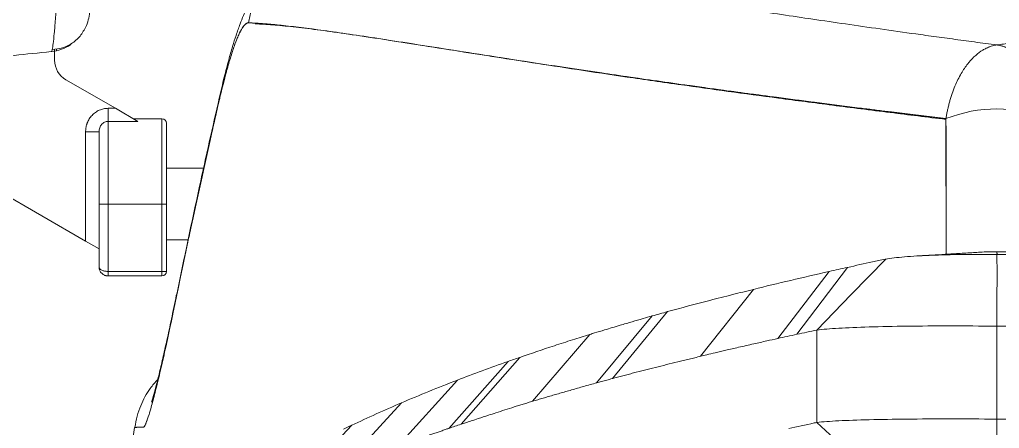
# Model space of a CAD drawing. Header units: millimetres. Extents: x 744 to 5705, y 930 to 4879.
# Drawn here: x 5261.4 to 5479.7, y 3681.6 to 3772.6 of the extents above; entities that cross this region are included whole.
import ezdxf

# ---------------------------------------------------------------- set-up
doc = ezdxf.new("R2010")
doc.units = ezdxf.units.MM
doc.header["$MEASUREMENT"] = 0

msp = doc.modelspace()

# ---------------------------------------------------------------- linework, layer by layer
at = {"color": 7, "linetype": 'Continuous', "lineweight": 15, "true_color": 0xffffff}
for p, q in [((5269.25, 3765.57), (5269.25, 3766.02)), ((5269.25, 3765.59), (5269.65, 3765.66)), ((5269.25, 3763.54), (5269.25, 3765.57)), ((5269.65, 3766.09), (5269.65, 3765.66)), ((5282.79, 3752.85), (5271.75, 3759.21)), ((5281.15, 3749.94), (5281.15, 3752.85)), ((5282.79, 3752.85), (5281.15, 3752.85)), ((5282.79, 3752.85), (5287.82, 3749.94)), ((5230.55, 3749.6), (5276.15, 3723.28)), ((5281.15, 3731.54), (5281.15, 3749.94)), ((5281.15, 3749.94), (5287.82, 3749.94)), ((5293.15, 3750.54), (5286.77, 3750.54)), ((5294.15, 3731.54), (5294.15, 3749.54)), ((5467.79, 3750.55), (5467.86, 3720.36)), ((5276.15, 3747.63), (5279.15, 3747.63)), ((5276.15, 3723.28), (5276.15, 3747.63)), ((5279.15, 3747.63), (5279.15, 3731.54)), ((5302.43, 3739.54), (5294.15, 3739.54)), ((5279.15, 3717.54), (5279.15, 3731.54)), ((5279.15, 3731.54), (5281.15, 3731.54)), ((5281.15, 3716.54), (5281.15, 3731.54)), ((5281.15, 3731.54), (5293.15, 3731.54)), ((5293.15, 3716.54), (5293.15, 3731.54)), ((5294.15, 3731.54), (5293.15, 3731.54)), ((5294.15, 3731.54), (5294.15, 3716.54)), ((5276.15, 3723.28), (5279.15, 3721.54)), ((5294.15, 3723.54), (5299, 3723.54)), ((5434.57, 3702.55), (5445.89, 3717.45)), ((5281.15, 3716.54), (5293.15, 3716.54)), ((5281.15, 3715.54), (5281.15, 3716.54)), ((5293.15, 3715.54), (5281.15, 3715.54)), ((5293.15, 3715.54), (5293.15, 3716.54)), ((5293.15, 3716.54), (5294.15, 3716.54)), ((5430.33, 3701.62), (5441.74, 3716.53)), ((5413.13, 3697.65), (5424.92, 3712.55)), ((5296.36, 3711.15), (5296.51, 3711.77)), ((5389.98, 3691.74), (5402.36, 3706.63)), ((5393.48, 3692.69), (5405.78, 3707.59)), ((5375.72, 3687.64), (5388.46, 3702.53)), ((5359.79, 3682.53), (5372.89, 3697.42)), ((5357.08, 3681.62), (5370.24, 3696.51)), ((5345.54, 3677.47), (5358.96, 3692.35)), ((5332.83, 3672.41), (5346.51, 3687.29)), ((5321.53, 3667.43), (5335.43, 3682.3))]:
    msp.add_line(p, q, dxfattribs=at)
at = {"color": 8, "linetype": 'Continuous', "lineweight": 15, "true_color": 0x808080}
for p, q in [((5305.56, 3753.13), (5305.92, 3755.14)), ((5293.15, 3731.54), (5293.15, 3750.54)), ((5296.18, 3709.97), (5296.36, 3711.15))]:
    msp.add_line(p, q, dxfattribs=at)
at = {"color": 7, "linetype": 'Continuous', "lineweight": 15, "true_color": 0xffffff}
msp.add_lwpolyline([(5439.05, 3703.5), (5446.7, 3711.39), (5454.36, 3719.28)], dxfattribs=at)
for centre, radius, start, end in [((5332.19, 3769.01), 19.96, 90.1163, 171.7331), ((5267.55, 3774.92), 9.5, 337.3519, 358.5), ((5267.55, 3774.92), 9.5, 275.7739, 303.7698), ((5274.25, 3763.54), 5, 180, 240), ((5479.15, 3722.02), 30.71, 68.2868, 111.7132), ((5293.15, 3749.54), 1, 0, 90), ((5293.15, 3716.54), 1, 270, 0)]:
    msp.add_arc(centre, radius, start, end, dxfattribs=at)
at = {"color": 8, "linetype": 'Continuous', "lineweight": 15, "true_color": 0x808080}
for points, knots in [([(5268.71, 3765.93), (5268.79, 3766.32), (5268.93, 3767.1), (5269.17, 3769.39), (5269.43, 3772.5), (5269.7, 3776.49), (5269.99, 3781.36), (5270.28, 3787.03), (5270.49, 3791.52), (5270.6, 3793.78)], [0, 0, 0, 0, 0.1431547, 0.2866588, 0.4298423, 0.5721386, 0.7141694, 0.8565674, 1, 1, 1, 1]), ([(5313.92, 3771.66), (5315.17, 3771.59), (5317.68, 3771.46), (5322.29, 3771), (5327.59, 3770.36), (5333.73, 3769.51), (5340.79, 3768.46), (5348.92, 3767.2), (5357.55, 3765.83), (5366.49, 3764.42), (5375.55, 3763.01), (5385.55, 3761.48), (5396.57, 3759.83), (5407.85, 3758.21), (5419.19, 3756.63), (5430.39, 3755.12), (5442.43, 3753.54), (5454.83, 3751.97), (5463.61, 3750.89), (5467.79, 3750.38)], [0, 0, 0, 0, 0.071213, 0.142425, 0.213659, 0.284949, 0.356357, 0.427937, 0.499683, 0.555868, 0.612006, 0.668134, 0.724314, 0.78061, 0.824979, 0.869518, 0.914267, 0.959179, 1, 1, 1, 1])]:
    msp.add_open_spline(points, degree=3, knots=knots, dxfattribs=at)
at = {"color": 7, "linetype": 'Continuous', "lineweight": 15, "true_color": 0xffffff}
for points, knots in [([(5332.15, 3788.97), (5332.3, 3788.96), (5332.59, 3788.94), (5333.05, 3788.92), (5333.51, 3788.89), (5333.98, 3788.86), (5334.46, 3788.82), (5334.95, 3788.78), (5335.44, 3788.74), (5335.94, 3788.7), (5336.45, 3788.65), (5336.97, 3788.6), (5337.49, 3788.55), (5338.02, 3788.5), (5338.56, 3788.44), (5339.1, 3788.38), (5340.19, 3788.26), (5341.87, 3788.05), (5344.23, 3787.75), (5346.72, 3787.4), (5350.25, 3786.89), (5355.04, 3786.14), (5361.54, 3785.09), (5368.73, 3783.88), (5376.78, 3782.52), (5385.65, 3781.02), (5395.57, 3779.36), (5406.48, 3777.57), (5418.55, 3775.65), (5431.7, 3773.63), (5443.78, 3771.85), (5454.03, 3770.38), (5460.16, 3769.52), (5464.47, 3768.93), (5466.85, 3768.6), (5469.25, 3768.28), (5471.68, 3767.95), (5474.14, 3767.62), (5476.63, 3767.28), (5478.31, 3767.06), (5479.15, 3766.95)], [0, 0, 0, 0, 0.00906, 0.01808, 0.02706, 0.036, 0.0449, 0.05376, 0.062582, 0.071364, 0.080107, 0.08881, 0.097475, 0.106101, 0.114689, 0.123238, 0.131749, 0.164925, 0.197583, 0.229732, 0.261379, 0.326404, 0.388899, 0.4527, 0.514479, 0.576535, 0.638151, 0.700168, 0.760107, 0.821127, 0.880613, 0.910646, 0.940467, 0.948957, 0.957452, 0.965951, 0.974455, 0.982964, 0.991479, 1, 1, 1, 1]), ([(5479.15, 3766.95), (5479.65, 3767.02), (5480.63, 3767.15), (5482.1, 3767.34), (5483.55, 3767.54), (5485, 3767.73), (5486.43, 3767.92), (5487.86, 3768.11), (5489.28, 3768.31), (5490.68, 3768.5), (5492.08, 3768.69), (5493.47, 3768.88), (5494.85, 3769.07), (5498.5, 3769.57), (5504.31, 3770.39), (5514.56, 3771.85), (5526.63, 3773.63), (5539.78, 3775.66), (5551.85, 3777.58), (5562.76, 3779.36), (5572.67, 3781.02), (5581.54, 3782.52), (5589.59, 3783.89), (5596.78, 3785.09), (5603.27, 3786.14), (5608.06, 3786.89), (5611.59, 3787.4), (5614.08, 3787.75), (5616.44, 3788.06), (5618.29, 3788.28), (5619.69, 3788.43), (5620.7, 3788.54), (5621.67, 3788.63), (5622.62, 3788.72), (5623.55, 3788.8), (5624.45, 3788.87), (5625.32, 3788.92), (5625.88, 3788.95), (5626.16, 3788.97)], [0, 0, 0, 0, 0.004979, 0.009956, 0.014932, 0.019906, 0.024878, 0.029849, 0.034818, 0.039786, 0.044753, 0.049718, 0.054683, 0.059646, 0.089458, 0.119494, 0.178973, 0.239985, 0.299916, 0.361926, 0.423535, 0.485583, 0.547356, 0.611149, 0.673636, 0.738654, 0.770296, 0.802441, 0.835096, 0.868268, 0.884255, 0.900377, 0.916635, 0.933031, 0.949564, 0.966236, 0.983048, 1, 1, 1, 1]), ([(5323.95, 3787.06), (5323.64, 3786.94), (5322.63, 3786.57), (5321.14, 3785.73), (5319.54, 3784.67), (5317.79, 3783.27), (5315.96, 3781.41), (5314.41, 3779.37), (5313.24, 3777.49), (5312.42, 3775.94), (5311.8, 3774.66), (5311.23, 3773.34), (5310.48, 3771.46), (5309.69, 3769.2), (5308.85, 3766.54), (5307.98, 3763.49), (5306.99, 3759.72), (5306.29, 3756.73), (5305.92, 3755.14)], [0, 0, 0, 0, 0.0166, 0.054715, 0.086406, 0.114262, 0.170646, 0.230559, 0.283564, 0.324753, 0.356272, 0.409588, 0.483659, 0.57896, 0.664922, 0.763448, 0.874879, 1, 1, 1, 1]), ([(5268.71, 3765.93), (5269.49, 3766.01), (5271.05, 3766.17), (5273.3, 3767.32), (5275.23, 3769.08), (5276.01, 3770.66), (5276.39, 3771.44)], [0, 0, 0, 0, 0.245624, 0.496365, 0.749118, 1, 1, 1, 1]), ([(5305.56, 3753.13), (5306.26, 3756.16), (5306.92, 3758.84), (5307.88, 3762.33), (5308.2, 3763.41), (5308.66, 3764.89), (5308.81, 3765.36), (5309.04, 3766.03), (5309.11, 3766.25), (5309.26, 3766.68), (5309.33, 3766.89), (5309.99, 3768.7), (5310.54, 3769.89), (5311.55, 3771.49), (5312.01, 3771.9), (5312.44, 3771.88)], [0, 0, 0, 0, 17.66422, 17.66422, 26.496331, 26.496331, 30.912386, 30.912386, 33.120413, 33.120413, 35.328441, 35.328441, 52.992661, 52.992661, 70.656881, 70.656881, 70.656881, 70.656881]), ([(5312.44, 3771.88), (5312.41, 3771.88), (5312.36, 3771.88), (5312.28, 3771.87), (5312.2, 3771.85), (5312.12, 3771.82), (5312.03, 3771.78), (5311.95, 3771.73), (5311.86, 3771.67), (5311.78, 3771.6), (5311.69, 3771.52), (5311.6, 3771.43), (5311.51, 3771.33), (5311.42, 3771.22), (5311.33, 3771.11), (5311.23, 3770.98), (5311.14, 3770.84), (5310.95, 3770.55), (5310.66, 3770.04), (5310.26, 3769.21), (5309.84, 3768.24), (5309.27, 3766.74), (5308.52, 3764.5), (5307.81, 3762.06), (5307.32, 3760.28), (5307.08, 3759.35), (5306.83, 3758.39), (5306.58, 3757.4), (5306.33, 3756.38), (5306.08, 3755.33), (5305.82, 3754.25), (5305.65, 3753.5), (5305.56, 3753.13)], [0, 0, 0, 0, 0.015658, 0.031303, 0.046938, 0.062565, 0.078185, 0.093801, 0.109414, 0.125027, 0.140641, 0.156259, 0.171882, 0.187512, 0.203152, 0.218804, 0.234468, 0.250148, 0.31262, 0.374986, 0.43737, 0.499897, 0.625005, 0.75016, 0.781435, 0.812668, 0.843872, 0.875063, 0.906256, 0.937466, 0.968709, 1, 1, 1, 1]), ([(5467.79, 3750.55), (5467.31, 3750.6), (5466.33, 3750.72), (5464.88, 3750.9), (5463.42, 3751.08), (5461.95, 3751.25), (5460.48, 3751.43), (5459.01, 3751.61), (5457.53, 3751.8), (5456.06, 3751.98), (5454.57, 3752.16), (5453.09, 3752.34), (5451.6, 3752.53), (5450.12, 3752.72), (5445.9, 3753.24), (5439.43, 3754.06), (5431.42, 3755.11), (5424.45, 3756.03), (5418.6, 3756.82), (5413.57, 3757.51), (5407.71, 3758.32), (5398.86, 3759.58), (5387.76, 3761.2), (5376.22, 3762.94), (5366, 3764.53), (5356.77, 3765.97), (5348.6, 3767.26), (5341.27, 3768.4), (5334.82, 3769.37), (5330.05, 3770.05), (5326.59, 3770.51), (5324.14, 3770.82), (5321.85, 3771.1), (5320, 3771.3), (5318.54, 3771.44), (5317.42, 3771.55), (5316.34, 3771.64), (5315.3, 3771.72), (5314.3, 3771.78), (5313.35, 3771.84), (5312.74, 3771.87), (5312.44, 3771.88)], [0, 0, 0, 0, 0.004642, 0.009325, 0.014047, 0.01881, 0.023614, 0.028458, 0.033342, 0.038267, 0.043233, 0.048239, 0.053286, 0.058374, 0.063502, 0.096816, 0.126976, 0.152491, 0.177441, 0.19745, 0.21514, 0.252741, 0.316476, 0.377678, 0.44095, 0.502533, 0.565607, 0.627458, 0.69016, 0.75185, 0.783131, 0.813921, 0.844977, 0.875959, 0.893711, 0.911451, 0.92918, 0.946899, 0.964608, 0.982308, 1, 1, 1, 1]), ([(5312.44, 3771.88), (5314.54, 3771.79), (5316.94, 3771.61), (5322.5, 3771.04), (5325.64, 3770.65), (5332.82, 3769.66), (5336.85, 3769.07), (5343.74, 3768.01), (5346.17, 3767.64), (5350.06, 3767.03), (5351.39, 3766.82), (5354.14, 3766.39), (5355.55, 3766.17), (5359.91, 3765.48), (5362.98, 3765), (5369.48, 3763.99), (5372.91, 3763.46), (5383.8, 3761.79), (5391.86, 3760.59), (5405.4, 3758.65), (5410.16, 3757.98), (5420.2, 3756.6), (5425.49, 3755.89), (5433.85, 3754.79), (5436.7, 3754.42), (5442.56, 3753.67), (5445.56, 3753.29), (5454.77, 3752.13), (5461.16, 3751.35), (5467.79, 3750.55)], [0, 0, 0, 0, 0.125, 0.125, 0.25, 0.25, 0.375, 0.375, 0.4375, 0.4375, 0.46875, 0.46875, 0.5, 0.5, 0.5625, 0.5625, 0.625, 0.625, 0.75, 0.75, 0.8125, 0.8125, 0.875, 0.875, 0.90625, 0.90625, 0.9375, 0.9375, 1, 1, 1, 1]), ([(5467.79, 3750.55), (5467.82, 3750.69), (5467.86, 3750.98), (5467.93, 3751.41), (5468.01, 3751.84), (5468.1, 3752.27), (5468.19, 3752.7), (5468.29, 3753.13), (5468.39, 3753.56), (5468.5, 3753.98), (5468.61, 3754.41), (5468.86, 3755.28), (5469.28, 3756.58), (5469.92, 3758.17), (5470.62, 3759.63), (5471.33, 3760.89), (5472.08, 3762.03), (5473.07, 3763.34), (5474.37, 3764.68), (5475.69, 3765.66), (5476.66, 3766.18), (5477.19, 3766.42), (5477.65, 3766.6), (5478.13, 3766.75), (5478.66, 3766.88), (5479, 3766.93), (5479.15, 3766.95)], [0, 0, 0, 0, 0.01582, 0.031738, 0.047752, 0.063861, 0.080062, 0.096353, 0.112733, 0.129198, 0.145746, 0.162375, 0.232408, 0.305029, 0.369086, 0.436072, 0.49535, 0.558088, 0.673537, 0.784191, 0.838506, 0.872394, 0.892446, 0.932851, 0.968664, 1, 1, 1, 1]), ([(5479.15, 3766.95), (5479.23, 3766.94), (5479.39, 3766.92), (5479.63, 3766.87), (5479.89, 3766.82), (5480.16, 3766.75), (5480.45, 3766.66), (5480.75, 3766.56), (5481.12, 3766.42), (5481.65, 3766.18), (5482.62, 3765.66), (5483.94, 3764.68), (5485.23, 3763.34), (5486.23, 3762.03), (5486.98, 3760.89), (5487.69, 3759.63), (5488.39, 3758.17), (5489.02, 3756.58), (5489.48, 3755.19), (5489.78, 3754.13), (5489.96, 3753.42), (5490.12, 3752.71), (5490.27, 3751.99), (5490.4, 3751.27), (5490.48, 3750.79), (5490.52, 3750.55)], [0, 0, 0, 0, 0.015116, 0.031337, 0.048677, 0.067152, 0.086774, 0.10756, 0.127611, 0.1615, 0.215815, 0.326469, 0.441918, 0.504655, 0.563934, 0.630919, 0.694977, 0.767597, 0.837632, 0.8653, 0.89274, 0.91994, 0.94689, 0.97358, 1, 1, 1, 1]), ([(5268.51, 3765.47), (5265.74, 3765.19), (5260.2, 3764.63), (5249.08, 3763.51), (5229.43, 3761.55), (5201.06, 3758.79), (5166.46, 3755.65), (5137.05, 3753.25), (5113.05, 3751.51), (5097.59, 3750.5), (5085.26, 3749.77), (5075.81, 3749.24), (5066.62, 3748.78), (5056.86, 3748.32), (5047.05, 3747.91), (5037.15, 3747.55), (5027.74, 3747.25), (5020.24, 3747.06), (5014.5, 3746.93), (5010.36, 3746.84), (5006.27, 3746.77), (5002.24, 3746.71), (4998.26, 3746.66), (4994.34, 3746.61), (4990.47, 3746.58), (4986.65, 3746.56), (4982.88, 3746.55), (4980.39, 3746.54), (4979.15, 3746.54)], [0, 0, 0, 0, 0.029386, 0.058876, 0.118174, 0.23807, 0.359769, 0.483421, 0.546061, 0.609223, 0.643183, 0.672907, 0.706205, 0.737173, 0.772458, 0.805944, 0.837647, 0.867577, 0.881655, 0.895544, 0.909246, 0.922762, 0.936093, 0.949239, 0.962202, 0.974982, 0.987582, 1, 1, 1, 1]), ([(5268.51, 3765.47), (5268.57, 3765.47), (5268.64, 3765.48), (5268.71, 3765.93), (5268.71, 3765.93)], [0, 0, 0, 0, 0.999949, 1, 1, 1, 1]), ([(5305.92, 3755.14), (5304.44, 3748.6), (5301.17, 3734.13), (5298.16, 3719.68), (5296.51, 3711.77)], [0, 0, 0, 0, 0.452535, 1, 1, 1, 1]), ([(5276.15, 3747.63), (5276.16, 3747.71), (5276.16, 3747.86), (5276.17, 3748.08), (5276.19, 3748.3), (5276.23, 3748.52), (5276.27, 3748.74), (5276.31, 3748.96), (5276.37, 3749.17), (5276.44, 3749.39), (5276.55, 3749.68), (5276.71, 3750.06), (5276.96, 3750.5), (5277.25, 3750.91), (5277.68, 3751.42), (5278.19, 3751.86), (5278.75, 3752.22), (5279.2, 3752.44), (5279.67, 3752.62), (5280.1, 3752.74), (5280.49, 3752.8), (5280.82, 3752.84), (5281.04, 3752.84), (5281.15, 3752.85)], [0, 0, 0, 0, 0.028273, 0.056332, 0.084221, 0.111987, 0.139678, 0.16734, 0.195021, 0.222768, 0.25063, 0.313109, 0.375391, 0.437956, 0.500345, 0.625368, 0.687701, 0.749947, 0.812566, 0.875156, 0.916773, 0.958321, 1, 1, 1, 1]), ([(5305.56, 3753.13), (5305.24, 3751.7), (5304.59, 3748.85), (5303.62, 3744.57), (5302.66, 3740.28), (5301.71, 3735.97), (5300.77, 3731.66), (5299.84, 3727.34), (5298.91, 3723.01), (5297.99, 3718.67), (5297.08, 3714.32), (5296.48, 3711.42), (5296.18, 3709.97)], [0, 0, 0, 0, 0.099148, 0.198484, 0.29801, 0.397724, 0.497628, 0.597722, 0.698006, 0.79848, 0.899145, 1, 1, 1, 1]), ([(5279.15, 3747.63), (5279.15, 3747.79), (5279.17, 3747.94), (5279.22, 3748.24), (5279.25, 3748.38), (5279.4, 3748.8), (5279.54, 3749.05), (5279.82, 3749.37), (5279.92, 3749.47), (5280.14, 3749.64), (5280.25, 3749.71), (5280.5, 3749.82), (5280.63, 3749.87), (5280.89, 3749.93), (5281.02, 3749.94), (5281.15, 3749.94)], [0, 0, 0, 0, 0.125, 0.125, 0.25, 0.25, 0.5, 0.5, 0.625, 0.625, 0.75, 0.75, 0.875, 0.875, 1, 1, 1, 1]), ([(5467.86, 3720.36), (5467.85, 3725.05), (5467.83, 3735.12), (5467.8, 3745.17), (5467.79, 3750.55)], [0, 0, 0, 0, 0.465919, 1, 1, 1, 1]), ([(5445.89, 3717.45), (5447.71, 3717.85), (5450.47, 3718.46), (5453.32, 3719.06), (5454.31, 3719.27), (5454.36, 3719.28)], [24.052811, 24.052811, 24.052811, 24.052811, 33.816143, 38.695003, 38.940278, 38.940278, 38.940278, 38.940278]), ([(5454.36, 3719.28), (5454.91, 3719.38), (5455.55, 3719.47), (5456.96, 3719.64), (5457.74, 3719.72), (5459.43, 3719.86), (5460.57, 3719.94), (5461.82, 3720.01), (5462.33, 3720.04), (5462.59, 3720.06), (5463.38, 3720.09), (5464.98, 3720.16), (5466.67, 3720.22), (5469.01, 3720.28), (5470.21, 3720.3), (5472.07, 3720.31), (5472.7, 3720.32), (5473.99, 3720.32), (5474.64, 3720.32), (5476.58, 3720.31), (5477.87, 3720.3), (5479.15, 3720.28)], [0, 0, 0, 0, 0.125, 0.125, 0.25, 0.25, 0.375, 0.40625, 0.40625, 0.4375, 0.4375, 0.5, 0.625, 0.625, 0.75, 0.75, 0.8125, 0.8125, 0.875, 0.875, 1, 1, 1, 1]), ([(5474.36, 3720.77), (5473.23, 3720.7), (5471.09, 3720.56), (5467.79, 3720.36), (5464.77, 3720.18), (5462.81, 3720.07), (5461.9, 3720.02)], [0, 0, 0, 0, 0.295418, 0.560843, 0.795897, 1, 1, 1, 1]), ([(5474.27, 3720.75), (5474.8, 3720.79), (5476.35, 3720.9), (5478.04, 3720.91), (5479.15, 3720.92)], [0, 0, 0, 0, 0.339809, 1, 1, 1, 1]), ([(5479.15, 3720.28), (5479.16, 3720.33), (5479.16, 3720.44), (5479.15, 3720.6), (5479.15, 3720.76), (5479.15, 3720.87), (5479.15, 3720.92)], [0, 0, 0, 0, 0.267967, 0.5, 0.75, 1, 1, 1, 1]), ([(5479.15, 3720.92), (5480.41, 3720.91), (5482.11, 3720.9), (5483.64, 3720.78), (5484.04, 3720.74)], [0, 0, 0, 0, 0.737743, 1, 1, 1, 1]), ([(5503.95, 3719.28), (5503.02, 3719.44), (5501.87, 3719.59), (5499.17, 3719.85), (5497.63, 3719.96), (5494.15, 3720.14), (5492.29, 3720.2), (5488.36, 3720.3), (5486.28, 3720.32), (5482.45, 3720.32), (5480.79, 3720.31), (5479.15, 3720.28)], [0, 0, 0, 0, 3.304912, 3.304912, 6.609825, 6.609825, 9.914737, 9.914737, 13.219649, 13.219649, 15.730107, 15.730107, 15.730107, 15.730107]), ([(5479.15, 3704.35), (5479.15, 3705.74), (5479.15, 3708.39), (5479.15, 3712.45), (5479.16, 3716.37), (5479.15, 3719.03), (5479.15, 3720.28)], [0, 0, 0, 0, 0.262391, 0.5, 0.765504, 1, 1, 1, 1]), ([(5279.15, 3717.54), (5279.16, 3717.52), (5279.16, 3717.49), (5279.17, 3717.43), (5279.18, 3717.39), (5279.2, 3717.33), (5279.24, 3717.25), (5279.33, 3717.13), (5279.48, 3716.98), (5279.74, 3716.83), (5280.04, 3716.71), (5280.35, 3716.62), (5280.64, 3716.58), (5280.89, 3716.55), (5281.07, 3716.55), (5281.15, 3716.54)], [0, 0, 0, 0, 0.04111, 0.076785, 0.107024, 0.131828, 0.201035, 0.262631, 0.397682, 0.517835, 0.644159, 0.762609, 0.842958, 0.921983, 1, 1, 1, 1]), ([(5281.15, 3715.54), (5281.11, 3715.54), (5281.02, 3715.55), (5280.9, 3715.56), (5280.77, 3715.58), (5280.64, 3715.61), (5280.51, 3715.65), (5280.31, 3715.72), (5280.04, 3715.87), (5279.74, 3716.12), (5279.48, 3716.42), (5279.33, 3716.71), (5279.24, 3716.96), (5279.19, 3717.14), (5279.16, 3717.34), (5279.16, 3717.47), (5279.15, 3717.54)], [0, 0, 0, 0, 0.03892, 0.078053, 0.11744, 0.15712, 0.197134, 0.237517, 0.355939, 0.482261, 0.602386, 0.737435, 0.799009, 0.868222, 0.92324, 1, 1, 1, 1]), ([(5405.78, 3707.59), (5408.86, 3708.44), (5413.62, 3709.7), (5420.06, 3711.34), (5423.34, 3712.16), (5424.92, 3712.55)], [77.944877, 77.944877, 77.944877, 77.944877, 97.670911, 107.845381, 117.101268, 117.101268, 117.101268, 117.101268]), ([(5296.36, 3711.15), (5295.99, 3709.38), (5295.26, 3705.84), (5294.25, 3701.19), (5293.33, 3697.09), (5292.51, 3693.6), (5291.78, 3690.69), (5291.25, 3688.74), (5290.9, 3687.57), (5290.86, 3687.46), (5290.84, 3687.41)], [0, 0, 0, 0, 0.135954, 0.271172, 0.406222, 0.540541, 0.673881, 0.808271, 0.911768, 1, 1, 1, 1]), ([(5296.18, 3709.97), (5296.13, 3709.73), (5296.03, 3709.26), (5295.89, 3708.57), (5295.75, 3707.88), (5295.61, 3707.2), (5295.46, 3706.53), (5295.32, 3705.87), (5295.19, 3705.21), (5295.05, 3704.57), (5294.91, 3703.93), (5294.78, 3703.3), (5294.64, 3702.68), (5294.51, 3702.07), (5294.38, 3701.46), (5294.25, 3700.86), (5294.12, 3700.27), (5293.99, 3699.69), (5293.87, 3699.12), (5293.74, 3698.56), (5293.46, 3697.31), (5293.04, 3695.45), (5292.5, 3693.14), (5291.99, 3691.03), (5291.51, 3689.12), (5291.07, 3687.43), (5290.66, 3685.95), (5290.29, 3684.7), (5290.02, 3683.87), (5289.84, 3683.35), (5289.72, 3683.04), (5289.61, 3682.76), (5289.5, 3682.52), (5289.4, 3682.32), (5289.31, 3682.15), (5289.23, 3682.02), (5289.15, 3681.93), (5289.07, 3681.87), (5289.03, 3681.87), (5289.01, 3681.86)], [0, 0, 0, 0, 0.01318, 0.026351, 0.039512, 0.052666, 0.065812, 0.078954, 0.09209, 0.105222, 0.118352, 0.131481, 0.144609, 0.157737, 0.170867, 0.184, 0.197136, 0.210277, 0.223423, 0.236576, 0.249738, 0.312224, 0.374564, 0.43687, 0.499255, 0.562149, 0.625008, 0.6874, 0.749759, 0.774845, 0.799899, 0.824926, 0.849935, 0.874932, 0.899925, 0.92492, 0.949927, 0.974951, 1, 1, 1, 1]), ([(5289.01, 3681.86), (5289.22, 3681.87), (5289.54, 3682.49), (5290.17, 3684.32), (5290.4, 3685.07), (5290.79, 3686.44), (5290.93, 3686.93), (5291.14, 3687.72), (5291.22, 3688), (5291.36, 3688.57), (5291.44, 3688.86), (5292.14, 3691.58), (5292.84, 3694.54), (5294.39, 3701.47), (5295.25, 3705.45), (5296.18, 3709.97)], [0, 0, 0, 0, 21.151982, 21.151982, 31.727973, 31.727973, 37.015969, 37.015969, 39.659967, 39.659967, 42.303964, 42.303964, 63.455947, 63.455947, 84.607929, 84.607929, 84.607929, 84.607929]), ([(5388.46, 3702.53), (5388.81, 3702.64), (5389.89, 3702.97), (5392.12, 3703.64), (5394.92, 3704.48), (5397.79, 3705.32), (5400.18, 3706.01), (5401.68, 3706.44), (5402.36, 3706.63)], [0, 0, 0, 0, 0.078, 0.243186, 0.495586, 0.689756, 0.857896, 1, 1, 1, 1]), ([(5439.05, 3703.5), (5440.33, 3703.65), (5441.95, 3703.78), (5445.84, 3704.01), (5448.08, 3704.11), (5453.32, 3704.26), (5456.12, 3704.32), (5462.09, 3704.4), (5465.28, 3704.42), (5472.1, 3704.42), (5475.49, 3704.4), (5478.96, 3704.36), (5479.06, 3704.35), (5479.15, 3704.35)], [0.000009, 0.000009, 0.000009, 0.000009, 3.304912, 3.304912, 6.609825, 6.609825, 9.914737, 9.914737, 13.219649, 13.219649, 16.524562, 16.524562, 16.620003, 16.620003, 16.620003, 16.620003]), ([(5519.26, 3703.5), (5517.98, 3703.65), (5516.36, 3703.78), (5512.47, 3704.01), (5510.23, 3704.11), (5504.99, 3704.26), (5502.19, 3704.32), (5496.22, 3704.4), (5493.03, 3704.42), (5486.21, 3704.42), (5482.82, 3704.4), (5479.35, 3704.36), (5479.25, 3704.35), (5479.15, 3704.35)], [0, 0, 0, 0, 3.304912, 3.304912, 6.609825, 6.609825, 9.914737, 9.914737, 13.219649, 13.219649, 16.524562, 16.524562, 16.620003, 16.620003, 16.620003, 16.620003]), ([(5479.15, 3683.67), (5479.15, 3685.94), (5479.15, 3690.5), (5479.15, 3697.4), (5479.15, 3702.03), (5479.15, 3704.35)], [0, 0, 0, 0, 0.329061, 0.662394, 1, 1, 1, 1]), ([(5372.89, 3697.42), (5375.35, 3698.26), (5379.2, 3699.57), (5384.5, 3701.3), (5387.17, 3702.13), (5388.46, 3702.53)], [156.188965, 156.188965, 156.188965, 156.188965, 176.042692, 185.987786, 195.177261, 195.177261, 195.177261, 195.177261]), ([(5413.13, 3697.65), (5413.59, 3697.76), (5414.67, 3698.03), (5416.53, 3698.47), (5418.88, 3699.03), (5421.74, 3699.69), (5424.8, 3700.39), (5427.72, 3701.04), (5429.51, 3701.44), (5430.33, 3701.62)], [0, 0, 0, 0, 0.083005, 0.19395, 0.332912, 0.499934, 0.696093, 0.862806, 1, 1, 1, 1]), ([(5439.05, 3682.94), (5439.05, 3685.91), (5439.06, 3688.87), (5439.06, 3691.83), (5439.06, 3693.49), (5439.06, 3695.15), (5439.06, 3696.81), (5439.06, 3699.04), (5439.06, 3701.27), (5439.05, 3703.5)], [-56.077812, -56.077812, -56.077812, -56.077812, -47.19027, -47.19027, -47.19027, -42.210038, -42.210038, -42.210038, -35.519404, -35.519404, -35.519404, -35.519404]), ([(5393.48, 3692.69), (5393.87, 3692.8), (5394.65, 3693.01), (5395.83, 3693.32), (5397.02, 3693.63), (5398.61, 3694.05), (5400.62, 3694.56), (5403.88, 3695.38), (5406.78, 3696.1), (5409.3, 3696.72), (5410.58, 3697.03), (5411.85, 3697.34), (5412.71, 3697.55), (5413.13, 3697.65)], [0, 0, 0, 0, 0.062344, 0.124791, 0.187311, 0.249876, 0.374664, 0.499772, 0.749849, 0.812399, 0.874951, 0.938339, 1, 1, 1, 1]), ([(5389.98, 3691.74), (5390.34, 3691.84), (5391.09, 3692.04), (5392.26, 3692.36), (5393.06, 3692.58), (5393.48, 3692.69)], [0, 0, 0, 0, 0.313502, 0.646836, 1, 1, 1, 1]), ([(5292.22, 3692.49), (5291.64, 3691.85), (5290.08, 3690.11), (5288.62, 3687.28), (5287.58, 3684.32), (5287.28, 3682.67), (5287.13, 3681.83)], [0, 0, 0, 0, 0.21525, 0.582318, 0.786314, 1, 1, 1, 1]), ([(5346.51, 3687.29), (5348.49, 3688.14), (5352.51, 3689.82), (5356.78, 3691.51), (5358.96, 3692.35)], [234.130153, 234.130153, 234.130153, 234.130153, 253.853166, 273.074591, 273.074591, 273.074591, 273.074591]), ([(5375.72, 3687.64), (5376.11, 3687.76), (5376.88, 3687.99), (5378.07, 3688.34), (5379.28, 3688.7), (5380.52, 3689.06), (5381.78, 3689.42), (5383.08, 3689.8), (5384.4, 3690.17), (5385.75, 3690.56), (5387.13, 3690.95), (5388.54, 3691.34), (5389.5, 3691.61), (5389.98, 3691.74)], [0, 0, 0, 0, 0.084384, 0.170076, 0.257076, 0.345382, 0.434994, 0.525909, 0.618126, 0.711645, 0.806464, 0.902583, 1, 1, 1, 1]), ([(5335.43, 3682.3), (5337.19, 3683.14), (5340.78, 3684.8), (5344.58, 3686.47), (5346.51, 3687.29)], [273.074611, 273.074611, 273.074611, 273.074611, 292.738485, 311.944373, 311.944373, 311.944373, 311.944373]), ([(5359.79, 3682.53), (5360.11, 3682.64), (5360.85, 3682.88), (5362.12, 3683.3), (5363.82, 3683.86), (5365.66, 3684.47), (5368.3, 3685.33), (5370.55, 3686.05), (5372.6, 3686.69), (5373.64, 3687.01), (5374.68, 3687.33), (5375.38, 3687.54), (5375.72, 3687.64)], [0, 0, 0, 0, 0.063404, 0.146724, 0.249859, 0.394023, 0.499887, 0.749902, 0.812404, 0.874914, 0.938948, 1, 1, 1, 1]), ([(5287.07, 3681.84), (5285.9, 3673.5), (5283.29, 3654.97), (5280.68, 3636.42), (5279.25, 3626.22)], [0, 0, 0, 0, 0.449479, 1, 1, 1, 1]), ([(5289.01, 3681.86), (5288.95, 3681.86), (5288.82, 3681.86), (5288.65, 3681.86), (5288.48, 3681.86), (5288.33, 3681.86), (5288.18, 3681.85), (5288.04, 3681.85), (5287.91, 3681.85), (5287.79, 3681.85), (5287.68, 3681.85), (5287.58, 3681.85), (5287.49, 3681.84), (5287.41, 3681.84), (5287.34, 3681.84), (5287.27, 3681.84), (5287.22, 3681.84), (5287.16, 3681.84), (5287.11, 3681.83), (5287.08, 3681.83), (5287.07, 3681.83), (5287.08, 3681.83), (5287.09, 3681.83)], [0, 0, 0, 0, 0.042578, 0.085296, 0.128153, 0.171149, 0.214285, 0.257561, 0.300978, 0.344535, 0.388234, 0.432074, 0.476057, 0.520182, 0.564449, 0.608858, 0.653409, 0.698102, 0.772218, 0.847233, 0.923155, 1, 1, 1, 1]), ([(5357.08, 3681.62), (5357.52, 3681.77), (5358.42, 3682.08), (5359.33, 3682.38), (5359.79, 3682.53)], [0, 0, 0, 0, 0.489418, 1, 1, 1, 1]), ([(5432.76, 3681.61), (5434.62, 3682.01), (5436.72, 3682.45), (5438.83, 3682.9), (5439.05, 3682.94)], [8.636897, 8.636897, 8.636897, 8.636897, 18.44146, 19.550461, 19.550461, 19.550461, 19.550461]), ([(5439.05, 3682.94), (5440.32, 3683.08), (5441.94, 3683.2), (5445.84, 3683.39), (5448.09, 3683.48), (5453.33, 3683.6), (5456.13, 3683.64), (5462.12, 3683.7), (5465.3, 3683.72), (5472.12, 3683.72), (5475.52, 3683.7), (5478.98, 3683.67), (5479.07, 3683.67), (5479.15, 3683.67)], [0.000006, 0.000006, 0.000006, 0.000006, 3.304912, 3.304912, 6.609825, 6.609825, 9.914737, 9.914737, 13.219649, 13.219649, 16.524562, 16.524562, 16.609454, 16.609454, 16.609454, 16.609454]), ([(5519.26, 3682.94), (5517.99, 3683.08), (5516.36, 3683.2), (5512.47, 3683.39), (5510.22, 3683.48), (5504.98, 3683.6), (5502.18, 3683.64), (5496.19, 3683.7), (5493.01, 3683.72), (5486.18, 3683.72), (5482.79, 3683.7), (5479.33, 3683.67), (5479.24, 3683.67), (5479.15, 3683.67)], [0, 0, 0, 0, 3.304912, 3.304912, 6.609825, 6.609825, 9.914737, 9.914737, 13.219649, 13.219649, 16.524562, 16.524562, 16.609454, 16.609454, 16.609454, 16.609454]), ([(5479.15, 3669.11), (5479.15, 3670.25), (5479.16, 3672.68), (5479.15, 3677.53), (5479.15, 3681.24), (5479.15, 3683.67)], [0, 0, 0, 0, 0.234391, 0.5, 1, 1, 1, 1]), ([(5345.54, 3677.47), (5345.89, 3677.61), (5346.58, 3677.87), (5347.62, 3678.26), (5348.64, 3678.64), (5349.65, 3679.01), (5350.64, 3679.37), (5351.61, 3679.72), (5352.56, 3680.06), (5353.5, 3680.39), (5354.42, 3680.71), (5355.32, 3681.02), (5356.2, 3681.33), (5356.79, 3681.52), (5357.08, 3681.62)], [0, 0, 0, 0, 0.095021, 0.187913, 0.278679, 0.367323, 0.453847, 0.538251, 0.620533, 0.700692, 0.778723, 0.854622, 0.928383, 1, 1, 1, 1])]:
    msp.add_open_spline(points, degree=3, knots=knots, dxfattribs=at)
for points in [[(5296.18, 3709.97), (5299.15, 3724.37), (5302.27, 3738.76), (5305.56, 3753.13)], [(5441.74, 3716.53), (5443.12, 3716.84), (5444.5, 3717.14), (5445.89, 3717.45)], [(5424.92, 3712.55), (5430.35, 3713.9), (5435.95, 3715.22), (5441.74, 3716.53)], [(5402.36, 3706.63), (5403.49, 3706.95), (5404.63, 3707.27), (5405.78, 3707.59)], [(5430.33, 3701.62), (5431.73, 3701.93), (5433.14, 3702.24), (5434.57, 3702.55)], [(5434.57, 3702.55), (5436.05, 3702.87), (5437.55, 3703.18), (5439.05, 3703.5)], [(5370.24, 3696.51), (5371.12, 3696.82), (5372, 3697.12), (5372.89, 3697.42)], [(5358.96, 3692.35), (5362.56, 3693.75), (5366.32, 3695.14), (5370.24, 3696.51)], [(5333.59, 3681.43), (5334.2, 3681.72), (5334.81, 3682.01), (5335.43, 3682.3)], [(5454.39, 3668.45), (5449.27, 3673.28), (5444.16, 3678.11), (5439.05, 3682.94)]]:
    msp.add_open_spline(points, degree=3, dxfattribs=at)

doc.saveas('drawing.dxf')
